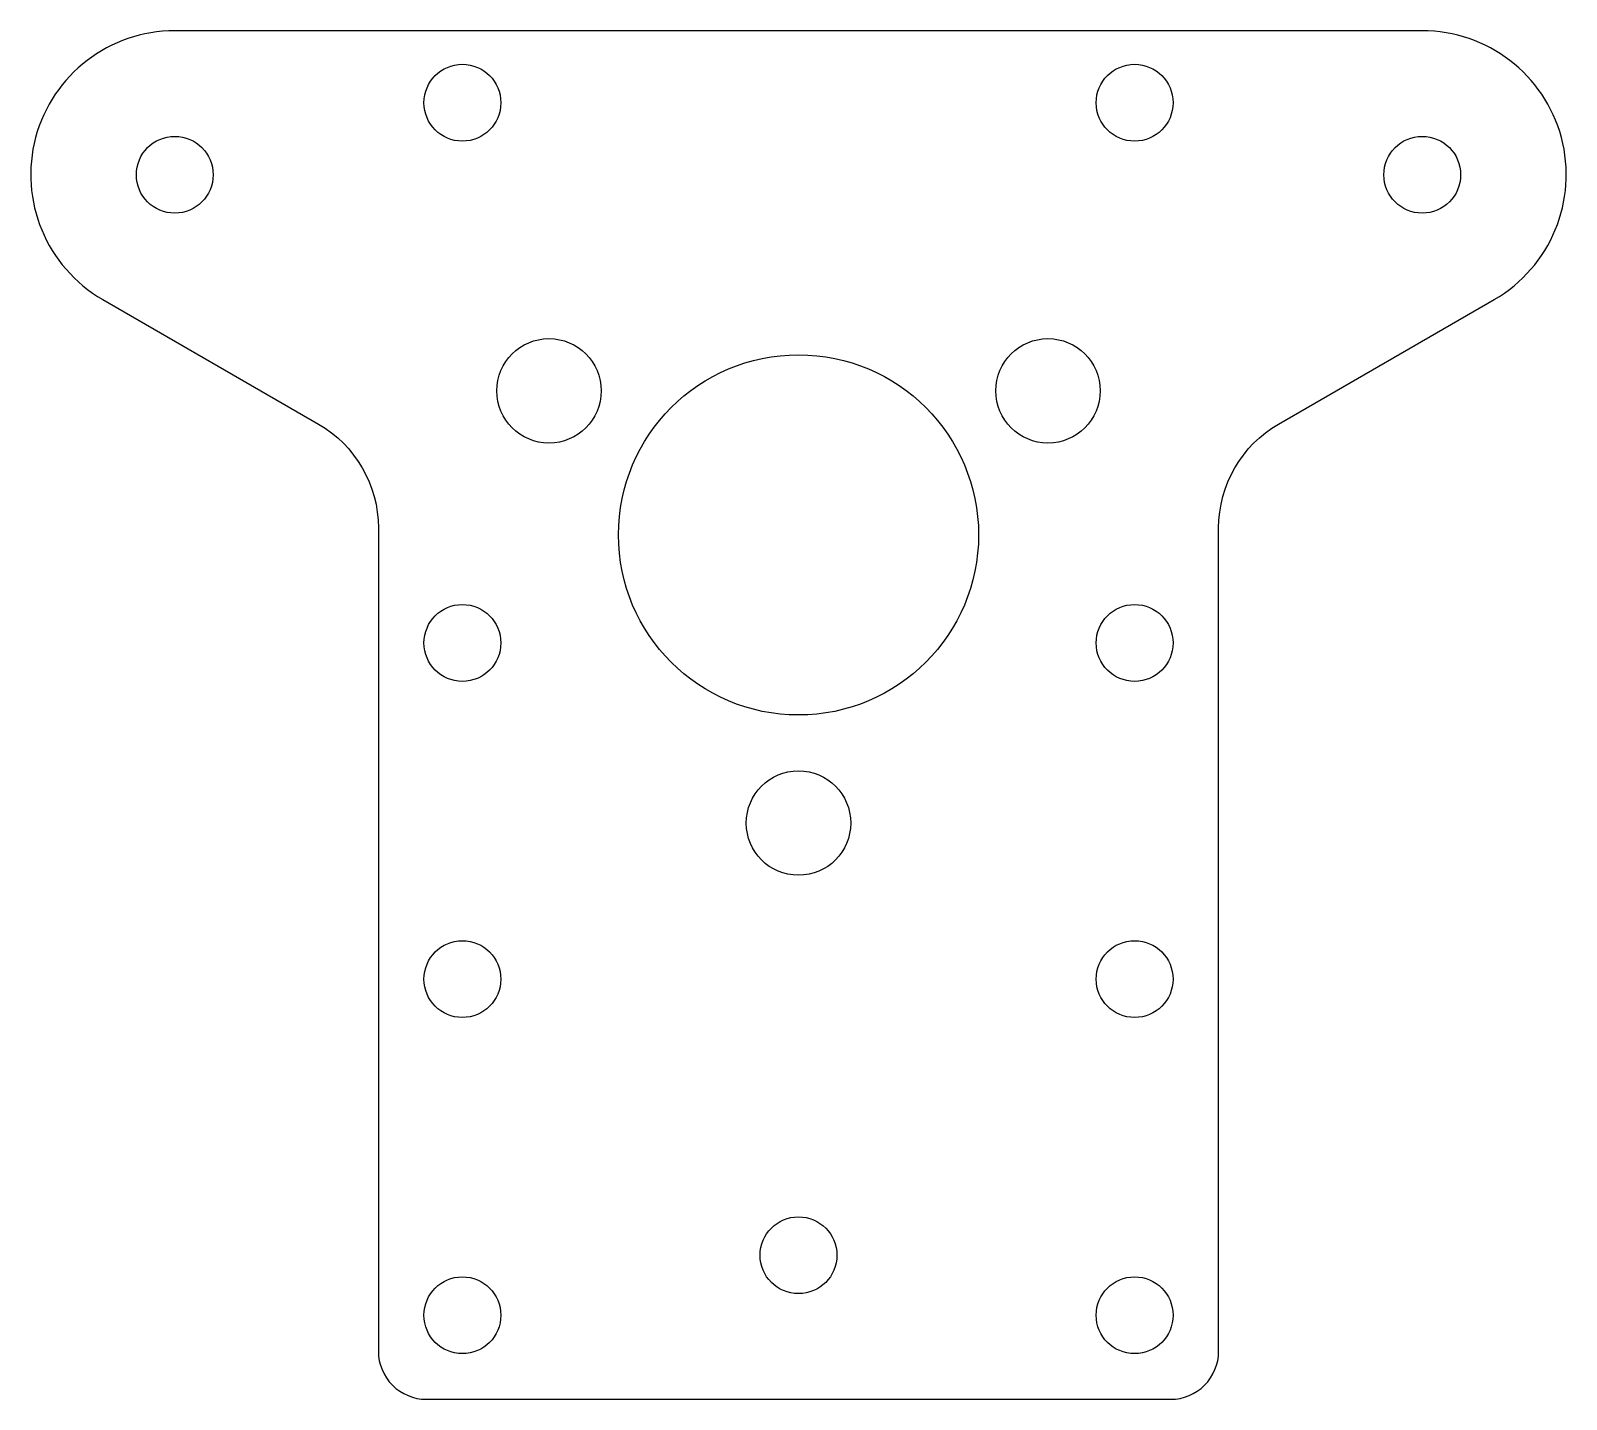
# Model space of a CAD drawing. Header units: millimetres. Extents: x -55.3 to 8.6, y -125.9 to -68.9.
import ezdxf

# ---------------------------------------------------------------- set-up
doc = ezdxf.new("R2010")
doc.units = ezdxf.units.MM
doc.layers.get('0').update_dxf_attribs({"linetype": 'CONTINUOUS'})

msp = doc.modelspace()

# ---------------------------------------------------------------- linework, layer by layer
msp.add_lwpolyline([(-38.85, -125.878), (-7.85, -125.878, 0.414214), (-5.85, -123.878), (-5.85, -89.589, -0.267949), (-3.35, -85.259), (5.63, -80.074, 0.767327), (2.63, -68.878), (-49.331, -68.878, 0.767327), (-52.331, -80.074), (-43.35, -85.259, -0.267949), (-40.85, -89.589), (-40.85, -123.878, 0.414214)], format="xyb", close=True)
for centre, radius in [((-37.35, -71.878), 1.6), ((-9.35, -71.878), 1.6), ((-49.331, -74.878), 1.6), ((2.63, -74.878), 1.6), ((-33.743, -83.878), 2.175), ((-12.958, -83.878), 2.175), ((-23.35, -89.878), 7.5), ((-37.35, -94.378), 1.6), ((-9.35, -94.378), 1.6), ((-23.35, -101.878), 2.175), ((-37.35, -108.378), 1.6), ((-9.35, -108.378), 1.6), ((-23.35, -119.878), 1.6), ((-37.35, -122.378), 1.6), ((-9.35, -122.378), 1.6)]:
    msp.add_circle(centre, radius)

doc.saveas('drawing.dxf')
